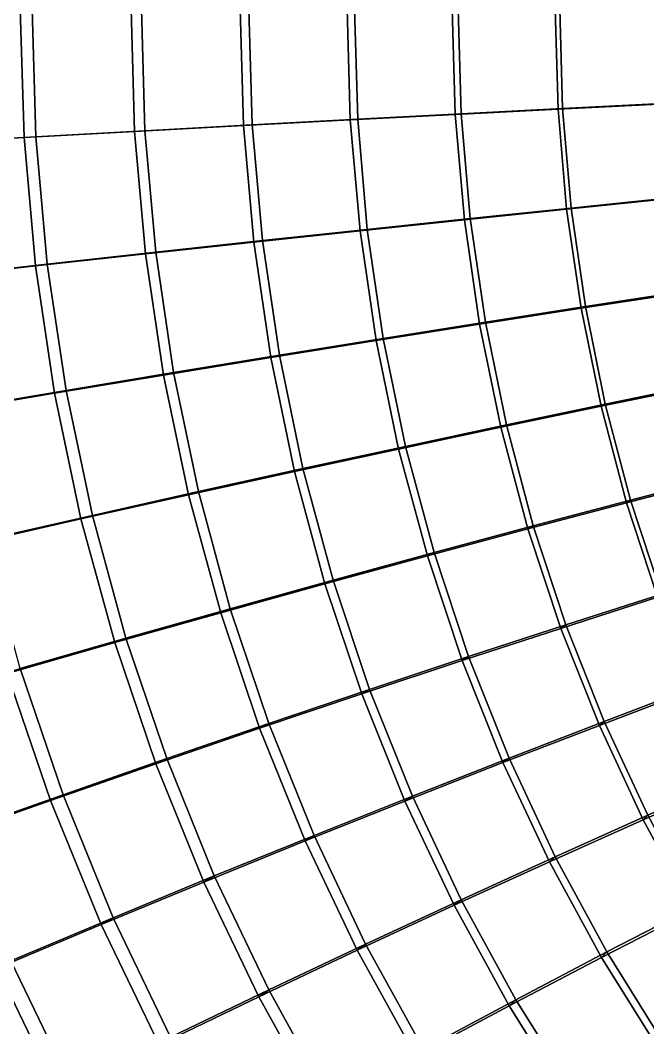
# Model space of a CAD drawing. Header units: metres. Extents: x -2184624 to 1125696, y -1900362 to 1900362.
# Drawn here: x -1432778 to -1068325, y -591542 to -6583 of the extents above; entities that cross this region are included whole.
import ezdxf

# ---------------------------------------------------------------- set-up
doc = ezdxf.new("R2010")
doc.units = ezdxf.units.M

msp = doc.modelspace()

# ---------------------------------------------------------------- linework, layer by layer
at = {"layer": '1'}
for points in [[(-1117816.8, -57928.793, 590450.8), (-1176724.5, -60977.13, 580059.5), (-1178486.9, -0.18, 580333.7), (-1119479.2, 0.01, 590733.8)], [(-1117816.8, -57928.793, 590450.8), (-1120484.2, -58251.598, 607985.8), (-1122160.5, -0.02, 608264.3), (-1119479.2, 0.01, 590733.8)], [(-1119479.2, 0.01, 590733.8), (-1122160.5, -0.02, 608264.3), (-1120484.2, -58251.598, 607985.8), (-1117816.8, -57928.793, 590450.8)], [(-1060105.6, -54985.293, 598048.94), (-1117816.8, -57928.793, 590450.8), (-1119479.2, 0.01, 590733.8), (-1061670.9, -0.049, 598339.5)], [(-1430541.9, -74767.01, 525649.75), (-1495778.5, -78401.23, 499215.25), (-1498115, -0.07, 499419.34), (-1432759.4, -0.129, 525869.7)], [(-1423608.1, -74248.07, 507591), (-1487861.5, -77832.93, 480967.8), (-1490178, -0.059, 481176.4), (-1425807.1, -0.11, 507815.5)], [(-1423608.1, -74248.07, 507591), (-1430541.9, -74767.01, 525649.75), (-1432759.4, -0.129, 525869.7), (-1425807.1, -0.11, 507815.5)], [(-1425807.1, -0.11, 507815.5), (-1432759.4, -0.129, 525869.7), (-1430541.9, -74767.01, 525649.75), (-1423608.1, -74248.07, 507591)], [(-1366303.9, -71242.06, 548555.56), (-1430541.9, -74767.01, 525649.75), (-1432759.4, -0.129, 525869.7), (-1368405.5, -0.13, 548790)], [(-1360298.9, -70768.5, 530653.3), (-1423608.1, -74248.07, 507591), (-1425807.1, -0.11, 507815.5), (-1362383.2, -0.108, 530892.25)], [(-1303130.5, -67828.12, 568088.4), (-1366303.9, -71242.06, 548555.56), (-1368405.5, -0.13, 548790), (-1305120.8, -0.075, 568335.9)], [(-1360298.9, -70768.5, 530653.3), (-1366303.9, -71242.06, 548555.56), (-1368405.5, -0.13, 548790), (-1362383.2, -0.108, 530892.25)], [(-1362383.2, -0.108, 530892.25), (-1368405.5, -0.13, 548790), (-1366303.9, -71242.06, 548555.56), (-1360298.9, -70768.5, 530653.3)], [(-1298008.8, -67396.414, 550313.75), (-1360298.9, -70768.5, 530653.3), (-1362383.2, -0.108, 530892.25), (-1299982.8, -0.069, 550565.75)], [(-1241076.8, -64525.715, 584403.44), (-1303130.5, -67828.12, 568088.4), (-1305120.8, -0.075, 568335.9), (-1242958.8, -0.014, 584662.44)], [(-1298008.8, -67396.414, 550313.75), (-1303130.5, -67828.12, 568088.4), (-1305120.8, -0.075, 568335.9), (-1299982.8, -0.069, 550565.75)], [(-1299982.8, -0.069, 550565.75), (-1305120.8, -0.075, 568335.9), (-1303130.5, -67828.12, 568088.4), (-1298008.8, -67396.414, 550313.75)], [(-1236801, -64132.824, 566730.7), (-1298008.8, -67396.414, 550313.75), (-1299982.8, -0.069, 550565.75), (-1238667.5, -0.028, 566994.2)], [(-1180184.2, -61333.848, 597653.1), (-1241076.8, -64525.715, 584403.44), (-1242958.8, -0.014, 584662.44), (-1181961.4, -0.181, 597922.94)], [(-1236801, -64132.824, 566730.7), (-1241076.8, -64525.715, 584403.44), (-1242958.8, -0.014, 584662.44), (-1238667.5, -0.028, 566994.2)], [(-1238667.5, -0.028, 566994.2), (-1242958.8, -0.014, 584662.44), (-1241076.8, -64525.715, 584403.44), (-1236801, -64132.824, 566730.7)], [(-1176724.5, -60977.13, 580059.5), (-1236801, -64132.824, 566730.7), (-1238667.5, -0.028, 566994.2), (-1178486.9, -0.18, 580333.7)], [(-1120484.2, -58251.598, 607985.8), (-1180184.2, -61333.848, 597653.1), (-1181961.4, -0.181, 597922.94), (-1122160.5, -0.02, 608264.3)], [(-1176724.5, -60977.13, 580059.5), (-1180184.2, -61333.848, 597653.1), (-1181961.4, -0.181, 597922.94), (-1178486.9, -0.18, 580333.7)], [(-1178486.9, -0.18, 580333.7), (-1181961.4, -0.181, 597922.94), (-1180184.2, -61333.848, 597653.1), (-1176724.5, -60977.13, 580059.5)], [(-1061998.4, -55276.207, 615543.2), (-1120484.2, -58251.598, 607985.8), (-1122160.5, -0.02, 608264.3), (-1063576.6, -0.065, 615829.4)], [(-1176724.5, -60977.13, 580059.5), (-1180184.2, -61333.848, 597653.1), (-1120484.2, -58251.598, 607985.8), (-1117816.8, -57928.793, 590450.8)], [(-1117816.8, -57928.793, 590450.8), (-1120484.2, -58251.598, 607985.8), (-1180184.2, -61333.848, 597653.1), (-1176724.5, -60977.13, 580059.5)], [(-1115463.8, -116275.43, 607151.06), (-1174860.9, -122426.91, 596845.3), (-1180184.2, -61333.848, 597653.1), (-1120484.2, -58251.598, 607985.8)], [(-1112837.8, -115631.664, 589602.8), (-1171444.6, -121715.44, 579238.2), (-1176724.5, -60977.13, 580059.5), (-1117816.8, -57928.793, 590450.8)], [(-1117816.8, -57928.793, 590450.8), (-1120484.2, -58251.598, 607985.8), (-1061998.4, -55276.207, 615543.2), (-1060105.6, -54985.293, 598048.94)], [(-1060105.6, -54985.293, 598048.94), (-1061998.4, -55276.207, 615543.2), (-1120484.2, -58251.598, 607985.8), (-1117816.8, -57928.793, 590450.8)], [(-1057270, -110337.484, 614685.56), (-1115463.8, -116275.43, 607151.06), (-1120484.2, -58251.598, 607985.8), (-1061998.4, -55276.207, 615543.2)], [(-1112837.8, -115631.664, 589602.8), (-1115463.8, -116275.43, 607151.06), (-1120484.2, -58251.598, 607985.8), (-1117816.8, -57928.793, 590450.8)], [(-1117816.8, -57928.793, 590450.8), (-1120484.2, -58251.598, 607985.8), (-1115463.8, -116275.43, 607151.06), (-1112837.8, -115631.664, 589602.8)], [(-1055416.8, -109757.45, 597178.2), (-1112837.8, -115631.664, 589602.8), (-1117816.8, -57928.793, 590450.8), (-1060105.6, -54985.293, 598048.94)], [(-1298008.8, -67396.414, 550313.75), (-1303130.5, -67828.12, 568088.4), (-1241076.8, -64525.715, 584403.44), (-1236801, -64132.824, 566730.7)], [(-1236801, -64132.824, 566730.7), (-1241076.8, -64525.715, 584403.44), (-1303130.5, -67828.12, 568088.4), (-1298008.8, -67396.414, 550313.75)], [(-1231210.4, -128012.97, 565940.2), (-1292096.8, -134526.6, 549558.5), (-1298008.8, -67396.414, 550313.75), (-1236801, -64132.824, 566730.7)], [(-1236801, -64132.824, 566730.7), (-1241076.8, -64525.715, 584403.44), (-1180184.2, -61333.848, 597653.1), (-1176724.5, -60977.13, 580059.5)], [(-1176724.5, -60977.13, 580059.5), (-1180184.2, -61333.848, 597653.1), (-1241076.8, -64525.715, 584403.44), (-1236801, -64132.824, 566730.7)], [(-1174860.9, -122426.91, 596845.3), (-1235439.9, -128796.72, 583626.44), (-1241076.8, -64525.715, 584403.44), (-1180184.2, -61333.848, 597653.1)], [(-1231210.4, -128012.97, 565940.2), (-1235439.9, -128796.72, 583626.44), (-1241076.8, -64525.715, 584403.44), (-1236801, -64132.824, 566730.7)], [(-1236801, -64132.824, 566730.7), (-1241076.8, -64525.715, 584403.44), (-1235439.9, -128796.72, 583626.44), (-1231210.4, -128012.97, 565940.2)], [(-1171444.6, -121715.44, 579238.2), (-1231210.4, -128012.97, 565940.2), (-1236801, -64132.824, 566730.7), (-1176724.5, -60977.13, 580059.5)], [(-1171444.6, -121715.44, 579238.2), (-1174860.9, -122426.91, 596845.3), (-1180184.2, -61333.848, 597653.1), (-1176724.5, -60977.13, 580059.5)], [(-1176724.5, -60977.13, 580059.5), (-1180184.2, -61333.848, 597653.1), (-1174860.9, -122426.91, 596845.3), (-1171444.6, -121715.44, 579238.2)], [(-1360298.9, -70768.5, 530653.3), (-1366303.9, -71242.06, 548555.56), (-1303130.5, -67828.12, 568088.4), (-1298008.8, -67396.414, 550313.75)], [(-1298008.8, -67396.414, 550313.75), (-1303130.5, -67828.12, 568088.4), (-1366303.9, -71242.06, 548555.56), (-1360298.9, -70768.5, 530653.3)], [(-1297169.2, -135387.88, 567346.75), (-1360007.5, -142201.27, 547853.1), (-1366303.9, -71242.06, 548555.56), (-1303130.5, -67828.12, 568088.4)], [(-1292096.8, -134526.6, 549558.5), (-1354054.8, -141256.39, 529937.25), (-1360298.9, -70768.5, 530653.3), (-1298008.8, -67396.414, 550313.75)], [(-1235439.9, -128796.72, 583626.44), (-1297169.2, -135387.88, 567346.75), (-1303130.5, -67828.12, 568088.4), (-1241076.8, -64525.715, 584403.44)], [(-1292096.8, -134526.6, 549558.5), (-1297169.2, -135387.88, 567346.75), (-1303130.5, -67828.12, 568088.4), (-1298008.8, -67396.414, 550313.75)], [(-1298008.8, -67396.414, 550313.75), (-1303130.5, -67828.12, 568088.4), (-1297169.2, -135387.88, 567346.75), (-1292096.8, -134526.6, 549558.5)], [(-1487861.5, -77832.93, 480967.8), (-1495778.5, -78401.23, 499215.25), (-1430541.9, -74767.01, 525649.75), (-1423608.1, -74248.07, 507591)], [(-1423608.1, -74248.07, 507591), (-1430541.9, -74767.01, 525649.75), (-1495778.5, -78401.23, 499215.25), (-1487861.5, -77832.93, 480967.8)], [(-1423900, -149236.31, 524990.25), (-1488780.2, -156489.83, 498603.12), (-1495778.5, -78401.23, 499215.25), (-1430541.9, -74767.01, 525649.75)], [(-1417022, -148200.88, 506917.9), (-1480923, -155355.77, 480342.12), (-1487861.5, -77832.93, 480967.8), (-1423608.1, -74248.07, 507591)], [(-1423608.1, -74248.07, 507591), (-1430541.9, -74767.01, 525649.75), (-1366303.9, -71242.06, 548555.56), (-1360298.9, -70768.5, 530653.3)], [(-1360298.9, -70768.5, 530653.3), (-1366303.9, -71242.06, 548555.56), (-1430541.9, -74767.01, 525649.75), (-1423608.1, -74248.07, 507591)], [(-1360007.5, -142201.27, 547853.1), (-1423900, -149236.31, 524990.25), (-1430541.9, -74767.01, 525649.75), (-1366303.9, -71242.06, 548555.56)], [(-1417022, -148200.88, 506917.9), (-1423900, -149236.31, 524990.25), (-1430541.9, -74767.01, 525649.75), (-1423608.1, -74248.07, 507591)], [(-1423608.1, -74248.07, 507591), (-1430541.9, -74767.01, 525649.75), (-1423900, -149236.31, 524990.25), (-1417022, -148200.88, 506917.9)], [(-1354054.8, -141256.39, 529937.25), (-1417022, -148200.88, 506917.9), (-1423608.1, -74248.07, 507591), (-1360298.9, -70768.5, 530653.3)], [(-1354054.8, -141256.39, 529937.25), (-1360007.5, -142201.27, 547853.1), (-1366303.9, -71242.06, 548555.56), (-1360298.9, -70768.5, 530653.3)], [(-1360298.9, -70768.5, 530653.3), (-1366303.9, -71242.06, 548555.56), (-1360007.5, -142201.27, 547853.1), (-1354054.8, -141256.39, 529937.25)], [(-1112837.8, -115631.664, 589602.8), (-1115463.8, -116275.43, 607151.06), (-1057270, -110337.484, 614685.56), (-1055416.8, -109757.45, 597178.2)], [(-1055416.8, -109757.45, 597178.2), (-1057270, -110337.484, 614685.56), (-1115463.8, -116275.43, 607151.06), (-1112837.8, -115631.664, 589602.8)], [(-1049413.6, -164969.95, 613258.5), (-1107121.9, -173845, 605761.94), (-1115463.8, -116275.43, 607151.06), (-1057270, -110337.484, 614685.56)], [(-1047626.2, -164104.3, 595729.25), (-1104564.9, -172883.94, 588191.44), (-1112837.8, -115631.664, 589602.8), (-1055416.8, -109757.45, 597178.2)], [(-1171444.6, -121715.44, 579238.2), (-1174860.9, -122426.91, 596845.3), (-1115463.8, -116275.43, 607151.06), (-1112837.8, -115631.664, 589602.8)], [(-1112837.8, -115631.664, 589602.8), (-1115463.8, -116275.43, 607151.06), (-1174860.9, -122426.91, 596845.3), (-1171444.6, -121715.44, 579238.2)], [(-1107121.9, -173845, 605761.94), (-1166015.9, -183039.67, 595500.94), (-1174860.9, -122426.91, 596845.3), (-1115463.8, -116275.43, 607151.06)], [(-1104564.9, -172883.94, 588191.44), (-1162672.4, -181977.3, 577871.44), (-1171444.6, -121715.44, 579238.2), (-1112837.8, -115631.664, 589602.8)], [(-1104564.9, -172883.94, 588191.44), (-1107121.9, -173845, 605761.94), (-1115463.8, -116275.43, 607151.06), (-1112837.8, -115631.664, 589602.8)], [(-1112837.8, -115631.664, 589602.8), (-1115463.8, -116275.43, 607151.06), (-1107121.9, -173845, 605761.94), (-1104564.9, -172883.94, 588191.44)], [(-1231210.4, -128012.97, 565940.2), (-1235439.9, -128796.72, 583626.44), (-1174860.9, -122426.91, 596845.3), (-1171444.6, -121715.44, 579238.2)], [(-1171444.6, -121715.44, 579238.2), (-1174860.9, -122426.91, 596845.3), (-1235439.9, -128796.72, 583626.44), (-1231210.4, -128012.97, 565940.2)], [(-1166015.9, -183039.67, 595500.94), (-1226074, -192560.66, 582333.7), (-1235439.9, -128796.72, 583626.44), (-1174860.9, -122426.91, 596845.3)], [(-1162672.4, -181977.3, 577871.44), (-1221921.5, -191390.1, 564624.8), (-1231210.4, -128012.97, 565940.2), (-1171444.6, -121715.44, 579238.2)], [(-1162672.4, -181977.3, 577871.44), (-1166015.9, -183039.67, 595500.94), (-1174860.9, -122426.91, 596845.3), (-1171444.6, -121715.44, 579238.2)], [(-1171444.6, -121715.44, 579238.2), (-1174860.9, -122426.91, 596845.3), (-1166015.9, -183039.67, 595500.94), (-1162672.4, -181977.3, 577871.44)], [(-1292096.8, -134526.6, 549558.5), (-1297169.2, -135387.88, 567346.75), (-1235439.9, -128796.72, 583626.44), (-1231210.4, -128012.97, 565940.2)], [(-1231210.4, -128012.97, 565940.2), (-1235439.9, -128796.72, 583626.44), (-1297169.2, -135387.88, 567346.75), (-1292096.8, -134526.6, 549558.5)], [(-1221921.5, -191390.1, 564624.8), (-1282273.8, -201125.81, 548301.3), (-1292096.8, -134526.6, 549558.5), (-1231210.4, -128012.97, 565940.2)], [(-1221921.5, -191390.1, 564624.8), (-1226074, -192560.66, 582333.7), (-1235439.9, -128796.72, 583626.44), (-1231210.4, -128012.97, 565940.2)], [(-1231210.4, -128012.97, 565940.2), (-1235439.9, -128796.72, 583626.44), (-1226074, -192560.66, 582333.7), (-1221921.5, -191390.1, 564624.8)], [(-1354054.8, -141256.39, 529937.25), (-1360007.5, -142201.27, 547853.1), (-1297169.2, -135387.88, 567346.75), (-1292096.8, -134526.6, 549558.5)], [(-1292096.8, -134526.6, 549558.5), (-1297169.2, -135387.88, 567346.75), (-1360007.5, -142201.27, 547853.1), (-1354054.8, -141256.39, 529937.25)], [(-1282273.8, -201125.81, 548301.3), (-1343679.9, -211185, 528745.56), (-1354054.8, -141256.39, 529937.25), (-1292096.8, -134526.6, 549558.5)], [(-1226074, -192560.66, 582333.7), (-1287264.8, -202412.4, 566112.3), (-1297169.2, -135387.88, 567346.75), (-1235439.9, -128796.72, 583626.44)], [(-1282273.8, -201125.81, 548301.3), (-1287264.8, -202412.4, 566112.3), (-1297169.2, -135387.88, 567346.75), (-1292096.8, -134526.6, 549558.5)], [(-1292096.8, -134526.6, 549558.5), (-1297169.2, -135387.88, 567346.75), (-1287264.8, -202412.4, 566112.3), (-1282273.8, -201125.81, 548301.3)], [(-1287264.8, -202412.4, 566112.3), (-1349545.9, -212596.66, 546684.2), (-1360007.5, -142201.27, 547853.1), (-1297169.2, -135387.88, 567346.75)], [(-1417022, -148200.88, 506917.9), (-1423900, -149236.31, 524990.25), (-1360007.5, -142201.27, 547853.1), (-1354054.8, -141256.39, 529937.25)], [(-1354054.8, -141256.39, 529937.25), (-1360007.5, -142201.27, 547853.1), (-1423900, -149236.31, 524990.25), (-1417022, -148200.88, 506917.9)], [(-1349545.9, -212596.66, 546684.2), (-1412863.5, -223112.33, 523893.6), (-1423900, -149236.31, 524990.25), (-1360007.5, -142201.27, 547853.1)], [(-1343679.9, -211185, 528745.56), (-1406078.2, -221565.2, 505798.53), (-1417022, -148200.88, 506917.9), (-1354054.8, -141256.39, 529937.25)], [(-1343679.9, -211185, 528745.56), (-1349545.9, -212596.66, 546684.2), (-1360007.5, -142201.27, 547853.1), (-1354054.8, -141256.39, 529937.25)], [(-1354054.8, -141256.39, 529937.25), (-1360007.5, -142201.27, 547853.1), (-1349545.9, -212596.66, 546684.2), (-1343679.9, -211185, 528745.56)], [(-1480923, -155355.77, 480342.12), (-1488780.2, -156489.83, 498603.12), (-1423900, -149236.31, 524990.25), (-1417022, -148200.88, 506917.9)], [(-1417022, -148200.88, 506917.9), (-1423900, -149236.31, 524990.25), (-1488780.2, -156489.83, 498603.12), (-1480923, -155355.77, 480342.12)], [(-1412863.5, -223112.33, 523893.6), (-1477151.8, -233954.98, 497584.53), (-1488780.2, -156489.83, 498603.12), (-1423900, -149236.31, 524990.25)], [(-1406078.2, -221565.2, 505798.53), (-1469393.8, -232260.36, 479300.9), (-1480923, -155355.77, 480342.12), (-1417022, -148200.88, 506917.9)], [(-1406078.2, -221565.2, 505798.53), (-1412863.5, -223112.33, 523893.6), (-1423900, -149236.31, 524990.25), (-1417022, -148200.88, 506917.9)], [(-1417022, -148200.88, 506917.9), (-1423900, -149236.31, 524990.25), (-1412863.5, -223112.33, 523893.6), (-1406078.2, -221565.2, 505798.53)], [(-1104564.9, -172883.94, 588191.44), (-1107121.9, -173845, 605761.94), (-1049413.6, -164969.95, 613258.5), (-1047626.2, -164104.3, 595729.25)], [(-1047626.2, -164104.3, 595729.25), (-1049413.6, -164969.95, 613258.5), (-1107121.9, -173845, 605761.94), (-1104564.9, -172883.94, 588191.44)], [(-1038466.94, -218962.34, 611264.8), (-1095498.1, -230736.45, 603821.56), (-1107121.9, -173845, 605761.94), (-1049413.6, -164969.95, 613258.5)], [(-1036771.3, -217816.44, 593704.94), (-1093037.6, -229463.67, 586220.06), (-1104564.9, -172883.94, 588191.44), (-1047626.2, -164104.3, 595729.25)], [(-1162672.4, -181977.3, 577871.44), (-1166015.9, -183039.67, 595500.94), (-1107121.9, -173845, 605761.94), (-1104564.9, -172883.94, 588191.44)], [(-1104564.9, -172883.94, 588191.44), (-1107121.9, -173845, 605761.94), (-1166015.9, -183039.67, 595500.94), (-1162672.4, -181977.3, 577871.44)], [(-1095498.1, -230736.45, 603821.56), (-1153690.8, -242934.69, 593623.1), (-1166015.9, -183039.67, 595500.94), (-1107121.9, -173845, 605761.94)], [(-1093037.6, -229463.67, 586220.06), (-1150449, -241527.19, 575962.25), (-1162672.4, -181977.3, 577871.44), (-1104564.9, -172883.94, 588191.44)], [(-1093037.6, -229463.67, 586220.06), (-1095498.1, -230736.45, 603821.56), (-1107121.9, -173845, 605761.94), (-1104564.9, -172883.94, 588191.44)], [(-1104564.9, -172883.94, 588191.44), (-1107121.9, -173845, 605761.94), (-1095498.1, -230736.45, 603821.56), (-1093037.6, -229463.67, 586220.06)], [(-1221921.5, -191390.1, 564624.8), (-1226074, -192560.66, 582333.7), (-1166015.9, -183039.67, 595500.94), (-1162672.4, -181977.3, 577871.44)], [(-1162672.4, -181977.3, 577871.44), (-1166015.9, -183039.67, 595500.94), (-1226074, -192560.66, 582333.7), (-1221921.5, -191390.1, 564624.8)], [(-1153690.8, -242934.69, 593623.1), (-1213022.8, -255566.28, 580528.3), (-1226074, -192560.66, 582333.7), (-1166015.9, -183039.67, 595500.94)], [(-1150449, -241527.19, 575962.25), (-1208977.5, -254015.03, 562787.8), (-1221921.5, -191390.1, 564624.8), (-1162672.4, -181977.3, 577871.44)], [(-1150449, -241527.19, 575962.25), (-1153690.8, -242934.69, 593623.1), (-1166015.9, -183039.67, 595500.94), (-1162672.4, -181977.3, 577871.44)], [(-1162672.4, -181977.3, 577871.44), (-1166015.9, -183039.67, 595500.94), (-1153690.8, -242934.69, 593623.1), (-1150449, -241527.19, 575962.25)], [(-1282273.8, -201125.81, 548301.3), (-1287264.8, -202412.4, 566112.3), (-1226074, -192560.66, 582333.7), (-1221921.5, -191390.1, 564624.8)], [(-1221921.5, -191390.1, 564624.8), (-1226074, -192560.66, 582333.7), (-1287264.8, -202412.4, 566112.3), (-1282273.8, -201125.81, 548301.3)], [(-1213022.8, -255566.28, 580528.3), (-1273462.2, -268637.12, 564388.56), (-1287264.8, -202412.4, 566112.3), (-1226074, -192560.66, 582333.7)], [(-1208977.5, -254015.03, 562787.8), (-1268585.2, -266931.7, 546545.8), (-1282273.8, -201125.81, 548301.3), (-1221921.5, -191390.1, 564624.8)], [(-1208977.5, -254015.03, 562787.8), (-1213022.8, -255566.28, 580528.3), (-1226074, -192560.66, 582333.7), (-1221921.5, -191390.1, 564624.8)], [(-1221921.5, -191390.1, 564624.8), (-1226074, -192560.66, 582333.7), (-1213022.8, -255566.28, 580528.3), (-1208977.5, -254015.03, 562787.8)], [(-1343679.9, -211185, 528745.56), (-1349545.9, -212596.66, 546684.2), (-1287264.8, -202412.4, 566112.3), (-1282273.8, -201125.81, 548301.3)], [(-1282273.8, -201125.81, 548301.3), (-1287264.8, -202412.4, 566112.3), (-1349545.9, -212596.66, 546684.2), (-1343679.9, -211185, 528745.56)], [(-1273462.2, -268637.12, 564388.56), (-1334967.4, -282149.66, 545051.7), (-1349545.9, -212596.66, 546684.2), (-1287264.8, -202412.4, 566112.3)], [(-1268585.2, -266931.7, 546545.8), (-1329222.6, -280278.03, 527081.2), (-1343679.9, -211185, 528745.56), (-1282273.8, -201125.81, 548301.3)], [(-1268585.2, -266931.7, 546545.8), (-1273462.2, -268637.12, 564388.56), (-1287264.8, -202412.4, 566112.3), (-1282273.8, -201125.81, 548301.3)], [(-1282273.8, -201125.81, 548301.3), (-1287264.8, -202412.4, 566112.3), (-1273462.2, -268637.12, 564388.56), (-1268585.2, -266931.7, 546545.8)], [(-1406078.2, -221565.2, 505798.53), (-1412863.5, -223112.33, 523893.6), (-1349545.9, -212596.66, 546684.2), (-1343679.9, -211185, 528745.56)], [(-1343679.9, -211185, 528745.56), (-1349545.9, -212596.66, 546684.2), (-1412863.5, -223112.33, 523893.6), (-1406078.2, -221565.2, 505798.53)], [(-1334967.4, -282149.66, 545051.7), (-1397483.6, -296101.88, 522361.56), (-1412863.5, -223112.33, 523893.6), (-1349545.9, -212596.66, 546684.2)], [(-1329222.6, -280278.03, 527081.2), (-1390827.9, -294050.25, 504234.7), (-1406078.2, -221565.2, 505798.53), (-1343679.9, -211185, 528745.56)], [(-1329222.6, -280278.03, 527081.2), (-1334967.4, -282149.66, 545051.7), (-1349545.9, -212596.66, 546684.2), (-1343679.9, -211185, 528745.56)], [(-1343679.9, -211185, 528745.56), (-1349545.9, -212596.66, 546684.2), (-1334967.4, -282149.66, 545051.7), (-1329222.6, -280278.03, 527081.2)], [(-1469393.8, -232260.36, 479300.9), (-1477151.8, -233954.98, 497584.53), (-1412863.5, -223112.33, 523893.6), (-1406078.2, -221565.2, 505798.53)], [(-1406078.2, -221565.2, 505798.53), (-1412863.5, -223112.33, 523893.6), (-1477151.8, -233954.98, 497584.53), (-1469393.8, -232260.36, 479300.9)], [(-1390827.9, -294050.25, 504234.7), (-1453327.2, -308241.2, 477846.62), (-1469393.8, -232260.36, 479300.9), (-1406078.2, -221565.2, 505798.53)], [(-1390827.9, -294050.25, 504234.7), (-1397483.6, -296101.88, 522361.56), (-1412863.5, -223112.33, 523893.6), (-1406078.2, -221565.2, 505798.53)], [(-1406078.2, -221565.2, 505798.53), (-1412863.5, -223112.33, 523893.6), (-1397483.6, -296101.88, 522361.56), (-1390827.9, -294050.25, 504234.7)], [(-1093037.6, -229463.67, 586220.06), (-1095498.1, -230736.45, 603821.56), (-1038466.94, -218962.34, 611264.8), (-1036771.3, -217816.44, 593704.94)], [(-1036771.3, -217816.44, 593704.94), (-1038466.94, -218962.34, 611264.8), (-1095498.1, -230736.45, 603821.56), (-1093037.6, -229463.67, 586220.06)], [(-1024479.25, -272105.75, 608709.56), (-1080646.1, -286728.53, 601334.44), (-1095498.1, -230736.45, 603821.56), (-1038466.94, -218962.34, 611264.8)], [(-1022901.4, -270686.7, 591110.3), (-1078309.1, -285151.4, 583693.06), (-1093037.6, -229463.67, 586220.06), (-1036771.3, -217816.44, 593704.94)], [(-1397483.6, -296101.88, 522361.56), (-1460946.5, -310488.62, 496161.94), (-1477151.8, -233954.98, 497584.53), (-1412863.5, -223112.33, 523893.6)], [(-1150449, -241527.19, 575962.25), (-1153690.8, -242934.69, 593623.1), (-1095498.1, -230736.45, 603821.56), (-1093037.6, -229463.67, 586220.06)], [(-1093037.6, -229463.67, 586220.06), (-1095498.1, -230736.45, 603821.56), (-1153690.8, -242934.69, 593623.1), (-1150449, -241527.19, 575962.25)], [(-1080646.1, -286728.53, 601334.44), (-1137942.5, -301878.44, 591216.3), (-1153690.8, -242934.69, 593623.1), (-1095498.1, -230736.45, 603821.56)], [(-1078309.1, -285151.4, 583693.06), (-1134831, -300133.56, 573515.06), (-1150449, -241527.19, 575962.25), (-1093037.6, -229463.67, 586220.06)], [(-1078309.1, -285151.4, 583693.06), (-1080646.1, -286728.53, 601334.44), (-1095498.1, -230736.45, 603821.56), (-1093037.6, -229463.67, 586220.06)], [(-1093037.6, -229463.67, 586220.06), (-1095498.1, -230736.45, 603821.56), (-1080646.1, -286728.53, 601334.44), (-1078309.1, -285151.4, 583693.06)], [(-1208977.5, -254015.03, 562787.8), (-1213022.8, -255566.28, 580528.3), (-1153690.8, -242934.69, 593623.1), (-1150449, -241527.19, 575962.25)], [(-1150449, -241527.19, 575962.25), (-1153690.8, -242934.69, 593623.1), (-1213022.8, -255566.28, 580528.3), (-1208977.5, -254015.03, 562787.8)], [(-1137942.5, -301878.44, 591216.3), (-1196346.5, -317567.03, 578214), (-1213022.8, -255566.28, 580528.3), (-1153690.8, -242934.69, 593623.1)], [(-1134831, -300133.56, 573515.06), (-1192439, -315643.16, 560432.9), (-1208977.5, -254015.03, 562787.8), (-1150449, -241527.19, 575962.25)], [(-1134831, -300133.56, 573515.06), (-1137942.5, -301878.44, 591216.3), (-1153690.8, -242934.69, 593623.1), (-1150449, -241527.19, 575962.25)], [(-1150449, -241527.19, 575962.25), (-1153690.8, -242934.69, 593623.1), (-1137942.5, -301878.44, 591216.3), (-1134831, -300133.56, 573515.06)], [(-1268585.2, -266931.7, 546545.8), (-1273462.2, -268637.12, 564388.56), (-1213022.8, -255566.28, 580528.3), (-1208977.5, -254015.03, 562787.8)], [(-1208977.5, -254015.03, 562787.8), (-1213022.8, -255566.28, 580528.3), (-1273462.2, -268637.12, 564388.56), (-1268585.2, -266931.7, 546545.8)], [(-1196346.5, -317567.03, 578214), (-1255825.8, -333801.8, 562179.4), (-1273462.2, -268637.12, 564388.56), (-1213022.8, -255566.28, 580528.3)], [(-1192439, -315643.16, 560432.9), (-1251094.8, -331686.06, 544295.9), (-1268585.2, -266931.7, 546545.8), (-1208977.5, -254015.03, 562787.8)], [(-1192439, -315643.16, 560432.9), (-1196346.5, -317567.03, 578214), (-1213022.8, -255566.28, 580528.3), (-1208977.5, -254015.03, 562787.8)], [(-1208977.5, -254015.03, 562787.8), (-1213022.8, -255566.28, 580528.3), (-1196346.5, -317567.03, 578214), (-1192439, -315643.16, 560432.9)], [(-1329222.6, -280278.03, 527081.2), (-1334967.4, -282149.66, 545051.7), (-1273462.2, -268637.12, 564388.56), (-1268585.2, -266931.7, 546545.8)], [(-1268585.2, -266931.7, 546545.8), (-1273462.2, -268637.12, 564388.56), (-1334967.4, -282149.66, 545051.7), (-1329222.6, -280278.03, 527081.2)], [(-1255825.8, -333801.8, 562179.4), (-1316338.2, -350585.34, 542959.4), (-1334967.4, -282149.66, 545051.7), (-1273462.2, -268637.12, 564388.56)], [(-1251094.8, -331686.06, 544295.9), (-1310749, -348262.78, 524948), (-1329222.6, -280278.03, 527081.2), (-1268585.2, -266931.7, 546545.8)], [(-1251094.8, -331686.06, 544295.9), (-1255825.8, -333801.8, 562179.4), (-1273462.2, -268637.12, 564388.56), (-1268585.2, -266931.7, 546545.8)], [(-1268585.2, -266931.7, 546545.8), (-1273462.2, -268637.12, 564388.56), (-1255825.8, -333801.8, 562179.4), (-1251094.8, -331686.06, 544295.9)], [(-1078309.1, -285151.4, 583693.06), (-1080646.1, -286728.53, 601334.44), (-1024479.25, -272105.75, 608709.56), (-1022901.4, -270686.7, 591110.3)], [(-1022901.4, -270686.7, 591110.3), (-1024479.25, -272105.75, 608709.56), (-1080646.1, -286728.53, 601334.44), (-1078309.1, -285151.4, 583693.06)], [(-1007517, -324195.9, 605597.6), (-1062634.8, -341604.88, 598305.9), (-1080646.1, -286728.53, 601334.44), (-1024479.25, -272105.75, 608709.56)], [(-1006082.6, -322512.53, 587950.4), (-1060448.5, -339732.75, 580615.75), (-1078309.1, -285151.4, 583693.06), (-1022901.4, -270686.7, 591110.3)], [(-1390827.9, -294050.25, 504234.7), (-1397483.6, -296101.88, 522361.56), (-1334967.4, -282149.66, 545051.7), (-1329222.6, -280278.03, 527081.2)], [(-1329222.6, -280278.03, 527081.2), (-1334967.4, -282149.66, 545051.7), (-1397483.6, -296101.88, 522361.56), (-1390827.9, -294050.25, 504234.7)], [(-1310749, -348262.78, 524948), (-1371340.8, -365369.3, 502230.25), (-1390827.9, -294050.25, 504234.7), (-1329222.6, -280278.03, 527081.2)], [(-1310749, -348262.78, 524948), (-1316338.2, -350585.34, 542959.4), (-1334967.4, -282149.66, 545051.7), (-1329222.6, -280278.03, 527081.2)], [(-1329222.6, -280278.03, 527081.2), (-1334967.4, -282149.66, 545051.7), (-1316338.2, -350585.34, 542959.4), (-1310749, -348262.78, 524948)], [(-1316338.2, -350585.34, 542959.4), (-1377830.5, -367915.75, 520398), (-1397483.6, -296101.88, 522361.56), (-1334967.4, -282149.66, 545051.7)], [(-1134831, -300133.56, 573515.06), (-1137942.5, -301878.44, 591216.3), (-1080646.1, -286728.53, 601334.44), (-1078309.1, -285151.4, 583693.06)], [(-1078309.1, -285151.4, 583693.06), (-1080646.1, -286728.53, 601334.44), (-1137942.5, -301878.44, 591216.3), (-1134831, -300133.56, 573515.06)], [(-1060448.5, -339732.75, 580615.75), (-1115891.5, -357569.47, 570535.25), (-1134831, -300133.56, 573515.06), (-1078309.1, -285151.4, 583693.06)], [(-1060448.5, -339732.75, 580615.75), (-1062634.8, -341604.88, 598305.9), (-1080646.1, -286728.53, 601334.44), (-1078309.1, -285151.4, 583693.06)], [(-1078309.1, -285151.4, 583693.06), (-1080646.1, -286728.53, 601334.44), (-1062634.8, -341604.88, 598305.9), (-1060448.5, -339732.75, 580615.75)], [(-1062634.8, -341604.88, 598305.9), (-1118844.2, -359641.97, 588285.75), (-1137942.5, -301878.44, 591216.3), (-1080646.1, -286728.53, 601334.44)], [(-1453327.2, -308241.2, 477846.62), (-1460946.5, -310488.62, 496161.94), (-1397483.6, -296101.88, 522361.56), (-1390827.9, -294050.25, 504234.7)], [(-1390827.9, -294050.25, 504234.7), (-1397483.6, -296101.88, 522361.56), (-1460946.5, -310488.62, 496161.94), (-1453327.2, -308241.2, 477846.62)], [(-1377830.5, -367915.75, 520398), (-1440237.6, -385787.16, 494338.97), (-1460946.5, -310488.62, 496161.94), (-1397483.6, -296101.88, 522361.56)], [(-1371340.8, -365369.3, 502230.25), (-1432796.1, -382997.16, 475982.9), (-1453327.2, -308241.2, 477846.62), (-1390827.9, -294050.25, 504234.7)], [(-1371340.8, -365369.3, 502230.25), (-1377830.5, -367915.75, 520398), (-1397483.6, -296101.88, 522361.56), (-1390827.9, -294050.25, 504234.7)], [(-1390827.9, -294050.25, 504234.7), (-1397483.6, -296101.88, 522361.56), (-1377830.5, -367915.75, 520398), (-1371340.8, -365369.3, 502230.25)], [(-1192439, -315643.16, 560432.9), (-1196346.5, -317567.03, 578214), (-1137942.5, -301878.44, 591216.3), (-1134831, -300133.56, 573515.06)], [(-1134831, -300133.56, 573515.06), (-1137942.5, -301878.44, 591216.3), (-1196346.5, -317567.03, 578214), (-1192439, -315643.16, 560432.9)], [(-1118844.2, -359641.97, 588285.75), (-1176122.5, -378321.03, 575396.3), (-1196346.5, -317567.03, 578214), (-1137942.5, -301878.44, 591216.3)], [(-1115891.5, -357569.47, 570535.25), (-1172382.8, -376034.84, 557565.56), (-1192439, -315643.16, 560432.9), (-1134831, -300133.56, 573515.06)], [(-1115891.5, -357569.47, 570535.25), (-1118844.2, -359641.97, 588285.75), (-1137942.5, -301878.44, 591216.3), (-1134831, -300133.56, 573515.06)], [(-1134831, -300133.56, 573515.06), (-1137942.5, -301878.44, 591216.3), (-1118844.2, -359641.97, 588285.75), (-1115891.5, -357569.47, 570535.25)], [(-1251094.8, -331686.06, 544295.9), (-1255825.8, -333801.8, 562179.4), (-1196346.5, -317567.03, 578214), (-1192439, -315643.16, 560432.9)], [(-1192439, -315643.16, 560432.9), (-1196346.5, -317567.03, 578214), (-1255825.8, -333801.8, 562179.4), (-1251094.8, -331686.06, 544295.9)], [(-1172382.8, -376034.84, 557565.56), (-1229883.5, -395135.38, 541555.9), (-1251094.8, -331686.06, 544295.9), (-1192439, -315643.16, 560432.9)], [(-1172382.8, -376034.84, 557565.56), (-1176122.5, -378321.03, 575396.3), (-1196346.5, -317567.03, 578214), (-1192439, -315643.16, 560432.9)], [(-1192439, -315643.16, 560432.9), (-1196346.5, -317567.03, 578214), (-1176122.5, -378321.03, 575396.3), (-1172382.8, -376034.84, 557565.56)], [(-1176122.5, -378321.03, 575396.3), (-1234436.8, -397650.7, 559489.4), (-1255825.8, -333801.8, 562179.4), (-1196346.5, -317567.03, 578214)], [(-1310749, -348262.78, 524948), (-1316338.2, -350585.34, 542959.4), (-1255825.8, -333801.8, 562179.4), (-1251094.8, -331686.06, 544295.9)], [(-1251094.8, -331686.06, 544295.9), (-1255825.8, -333801.8, 562179.4), (-1316338.2, -350585.34, 542959.4), (-1310749, -348262.78, 524948)], [(-1229883.5, -395135.38, 541555.9), (-1288344.8, -414873.1, 522350.53), (-1310749, -348262.78, 524948), (-1251094.8, -331686.06, 544295.9)], [(-1229883.5, -395135.38, 541555.9), (-1234436.8, -397650.7, 559489.4), (-1255825.8, -333801.8, 562179.4), (-1251094.8, -331686.06, 544295.9)], [(-1251094.8, -331686.06, 544295.9), (-1255825.8, -333801.8, 562179.4), (-1234436.8, -397650.7, 559489.4), (-1229883.5, -395135.38, 541555.9)], [(-1234436.8, -397650.7, 559489.4), (-1293744.8, -417635.22, 540411.94), (-1316338.2, -350585.34, 542959.4), (-1255825.8, -333801.8, 562179.4)], [(-1115891.5, -357569.47, 570535.25), (-1118844.2, -359641.97, 588285.75), (-1062634.8, -341604.88, 598305.9), (-1060448.5, -339732.75, 580615.75)], [(-1060448.5, -339732.75, 580615.75), (-1062634.8, -341604.88, 598305.9), (-1118844.2, -359641.97, 588285.75), (-1115891.5, -357569.47, 570535.25)], [(-1041547.9, -395154.56, 594742.6), (-1096484.2, -416001.8, 584837.94), (-1118844.2, -359641.97, 588285.75), (-1062634.8, -341604.88, 598305.9)], [(-1039539, -392998.62, 576994.9), (-1093718.2, -413613.38, 567029.2), (-1115891.5, -357569.47, 570535.25), (-1060448.5, -339732.75, 580615.75)], [(-1371340.8, -365369.3, 502230.25), (-1377830.5, -367915.75, 520398), (-1316338.2, -350585.34, 542959.4), (-1310749, -348262.78, 524948)], [(-1310749, -348262.78, 524948), (-1316338.2, -350585.34, 542959.4), (-1377830.5, -367915.75, 520398), (-1371340.8, -365369.3, 502230.25)], [(-1293744.8, -417635.22, 540411.94), (-1353994, -438271.47, 518007.5), (-1377830.5, -367915.75, 520398), (-1316338.2, -350585.34, 542959.4)], [(-1288344.8, -414873.1, 522350.53), (-1347706, -435242.28, 499789.75), (-1371340.8, -365369.3, 502230.25), (-1310749, -348262.78, 524948)], [(-1288344.8, -414873.1, 522350.53), (-1293744.8, -417635.22, 540411.94), (-1316338.2, -350585.34, 542959.4), (-1310749, -348262.78, 524948)], [(-1310749, -348262.78, 524948), (-1316338.2, -350585.34, 542959.4), (-1293744.8, -417635.22, 540411.94), (-1288344.8, -414873.1, 522350.53)], [(-1172382.8, -376034.84, 557565.56), (-1176122.5, -378321.03, 575396.3), (-1118844.2, -359641.97, 588285.75), (-1115891.5, -357569.47, 570535.25)], [(-1115891.5, -357569.47, 570535.25), (-1118844.2, -359641.97, 588285.75), (-1176122.5, -378321.03, 575396.3), (-1172382.8, -376034.84, 557565.56)], [(-1096484.2, -416001.8, 584837.94), (-1152444.1, -437592, 572081.5), (-1176122.5, -378321.03, 575396.3), (-1118844.2, -359641.97, 588285.75)], [(-1093718.2, -413613.38, 567029.2), (-1148901.6, -434955.7, 554192), (-1172382.8, -376034.84, 557565.56), (-1115891.5, -357569.47, 570535.25)], [(-1093718.2, -413613.38, 567029.2), (-1096484.2, -416001.8, 584837.94), (-1118844.2, -359641.97, 588285.75), (-1115891.5, -357569.47, 570535.25)], [(-1115891.5, -357569.47, 570535.25), (-1118844.2, -359641.97, 588285.75), (-1096484.2, -416001.8, 584837.94), (-1093718.2, -413613.38, 567029.2)], [(-1432796.1, -382997.16, 475982.9), (-1440237.6, -385787.16, 494338.97), (-1377830.5, -367915.75, 520398), (-1371340.8, -365369.3, 502230.25)], [(-1371340.8, -365369.3, 502230.25), (-1377830.5, -367915.75, 520398), (-1440237.6, -385787.16, 494338.97), (-1432796.1, -382997.16, 475982.9)], [(-1353994, -438271.47, 518007.5), (-1415119.4, -459552.53, 492119.5), (-1440237.6, -385787.16, 494338.97), (-1377830.5, -367915.75, 520398)], [(-1347706, -435242.28, 499789.75), (-1407894.4, -456232.84, 473713.62), (-1432796.1, -382997.16, 475982.9), (-1371340.8, -365369.3, 502230.25)], [(-1347706, -435242.28, 499789.75), (-1353994, -438271.47, 518007.5), (-1377830.5, -367915.75, 520398), (-1371340.8, -365369.3, 502230.25)], [(-1371340.8, -365369.3, 502230.25), (-1377830.5, -367915.75, 520398), (-1353994, -438271.47, 518007.5), (-1347706, -435242.28, 499789.75)], [(-1229883.5, -395135.38, 541555.9), (-1234436.8, -397650.7, 559489.4), (-1176122.5, -378321.03, 575396.3), (-1172382.8, -376034.84, 557565.56)], [(-1172382.8, -376034.84, 557565.56), (-1176122.5, -378321.03, 575396.3), (-1234436.8, -397650.7, 559489.4), (-1229883.5, -395135.38, 541555.9)], [(-1152444.1, -437592, 572081.5), (-1209393.4, -459935.16, 556324.94), (-1234436.8, -397650.7, 559489.4), (-1176122.5, -378321.03, 575396.3)], [(-1148901.6, -434955.7, 554192), (-1205049.4, -457033.22, 538332.44), (-1229883.5, -395135.38, 541555.9), (-1172382.8, -376034.84, 557565.56)], [(-1148901.6, -434955.7, 554192), (-1152444.1, -437592, 572081.5), (-1176122.5, -378321.03, 575396.3), (-1172382.8, -376034.84, 557565.56)], [(-1172382.8, -376034.84, 557565.56), (-1176122.5, -378321.03, 575396.3), (-1152444.1, -437592, 572081.5), (-1148901.6, -434955.7, 554192)], [(-1415119.4, -459552.53, 492119.5), (-1477046.8, -481463.9, 462591.97), (-1503483, -404186.66, 464627.34), (-1440237.6, -385787.16, 494338.97)], [(-1407894.4, -456232.84, 473713.62), (-1468825.2, -477826.84, 443962.34), (-1495029, -401130.4, 446047.28), (-1432796.1, -382997.16, 475982.9)], [(-1407894.4, -456232.84, 473713.62), (-1415119.4, -459552.53, 492119.5), (-1440237.6, -385787.16, 494338.97), (-1432796.1, -382997.16, 475982.9)], [(-1432796.1, -382997.16, 475982.9), (-1440237.6, -385787.16, 494338.97), (-1415119.4, -459552.53, 492119.5), (-1407894.4, -456232.84, 473713.62)], [(-1288344.8, -414873.1, 522350.53), (-1293744.8, -417635.22, 540411.94), (-1234436.8, -397650.7, 559489.4), (-1229883.5, -395135.38, 541555.9)], [(-1229883.5, -395135.38, 541555.9), (-1234436.8, -397650.7, 559489.4), (-1293744.8, -417635.22, 540411.94), (-1288344.8, -414873.1, 522350.53)], [(-1209393.4, -459935.16, 556324.94), (-1267290.9, -483036.03, 537415), (-1293744.8, -417635.22, 540411.94), (-1234436.8, -397650.7, 559489.4)], [(-1205049.4, -457033.22, 538332.44), (-1262113.1, -479848.1, 519294.4), (-1288344.8, -414873.1, 522350.53), (-1229883.5, -395135.38, 541555.9)], [(-1205049.4, -457033.22, 538332.44), (-1209393.4, -459935.16, 556324.94), (-1234436.8, -397650.7, 559489.4), (-1229883.5, -395135.38, 541555.9)], [(-1229883.5, -395135.38, 541555.9), (-1234436.8, -397650.7, 559489.4), (-1209393.4, -459935.16, 556324.94), (-1205049.4, -457033.22, 538332.44)], [(-1093718.2, -413613.38, 567029.2), (-1096484.2, -416001.8, 584837.94), (-1041547.9, -395154.56, 594742.6), (-1039539, -392998.62, 576994.9)], [(-1039539, -392998.62, 576994.9), (-1041547.9, -395154.56, 594742.6), (-1096484.2, -416001.8, 584837.94), (-1093718.2, -413613.38, 567029.2)], [(-1017482.75, -447172.56, 590651.9), (-1070965.9, -470741.6, 580880.06), (-1096484.2, -416001.8, 584837.94), (-1041547.9, -395154.56, 594742.6)], [(-1015677.6, -444745.94, 572837.9), (-1068414.4, -468050.97, 563004.3), (-1093718.2, -413613.38, 567029.2), (-1039539, -392998.62, 576994.9)], [(-1347706, -435242.28, 499789.75), (-1353994, -438271.47, 518007.5), (-1293744.8, -417635.22, 540411.94), (-1288344.8, -414873.1, 522350.53)], [(-1288344.8, -414873.1, 522350.53), (-1293744.8, -417635.22, 540411.94), (-1353994, -438271.47, 518007.5), (-1347706, -435242.28, 499789.75)], [(-1262113.1, -479848.1, 519294.4), (-1320032.4, -503394.78, 496918.6), (-1347706, -435242.28, 499789.75), (-1288344.8, -414873.1, 522350.53)], [(-1262113.1, -479848.1, 519294.4), (-1267290.9, -483036.03, 537415), (-1293744.8, -417635.22, 540411.94), (-1288344.8, -414873.1, 522350.53)], [(-1288344.8, -414873.1, 522350.53), (-1293744.8, -417635.22, 540411.94), (-1267290.9, -483036.03, 537415), (-1262113.1, -479848.1, 519294.4)], [(-1148901.6, -434955.7, 554192), (-1152444.1, -437592, 572081.5), (-1096484.2, -416001.8, 584837.94), (-1093718.2, -413613.38, 567029.2)], [(-1093718.2, -413613.38, 567029.2), (-1096484.2, -416001.8, 584837.94), (-1152444.1, -437592, 572081.5), (-1148901.6, -434955.7, 554192)], [(-1068414.4, -468050.97, 563004.3), (-1122104, -492179.16, 550319.1), (-1148901.6, -434955.7, 554192), (-1093718.2, -413613.38, 567029.2)], [(-1068414.4, -468050.97, 563004.3), (-1070965.9, -470741.6, 580880.06), (-1096484.2, -416001.8, 584837.94), (-1093718.2, -413613.38, 567029.2)], [(-1093718.2, -413613.38, 567029.2), (-1096484.2, -416001.8, 584837.94), (-1070965.9, -470741.6, 580880.06), (-1068414.4, -468050.97, 563004.3)], [(-1267290.9, -483036.03, 537415), (-1326082.9, -506892.22, 515195.47), (-1353994, -438271.47, 518007.5), (-1293744.8, -417635.22, 540411.94)], [(-1070965.9, -470741.6, 580880.06), (-1125420, -495151.16, 568276.25), (-1152444.1, -437592, 572081.5), (-1096484.2, -416001.8, 584837.94)], [(-1407894.4, -456232.84, 473713.62), (-1415119.4, -459552.53, 492119.5), (-1353994, -438271.47, 518007.5), (-1347706, -435242.28, 499789.75)], [(-1347706, -435242.28, 499789.75), (-1353994, -438271.47, 518007.5), (-1415119.4, -459552.53, 492119.5), (-1407894.4, -456232.84, 473713.62)], [(-1326082.9, -506892.22, 515195.47), (-1385706.9, -531494.56, 489508.5), (-1415119.4, -459552.53, 492119.5), (-1353994, -438271.47, 518007.5)], [(-1320032.4, -503394.78, 496918.6), (-1378736.1, -527660.7, 471043.7), (-1407894.4, -456232.84, 473713.62), (-1347706, -435242.28, 499789.75)], [(-1320032.4, -503394.78, 496918.6), (-1326082.9, -506892.22, 515195.47), (-1353994, -438271.47, 518007.5), (-1347706, -435242.28, 499789.75)], [(-1347706, -435242.28, 499789.75), (-1353994, -438271.47, 518007.5), (-1326082.9, -506892.22, 515195.47), (-1320032.4, -503394.78, 496918.6)], [(-1205049.4, -457033.22, 538332.44), (-1209393.4, -459935.16, 556324.94), (-1152444.1, -437592, 572081.5), (-1148901.6, -434955.7, 554192)], [(-1148901.6, -434955.7, 554192), (-1152444.1, -437592, 572081.5), (-1209393.4, -459935.16, 556324.94), (-1205049.4, -457033.22, 538332.44)], [(-1125420, -495151.16, 568276.25), (-1180810.8, -520413.38, 552692.3), (-1209393.4, -459935.16, 556324.94), (-1152444.1, -437592, 572081.5)], [(-1122104, -492179.16, 550319.1), (-1176706.8, -517139.94, 534631.8), (-1205049.4, -457033.22, 538332.44), (-1148901.6, -434955.7, 554192)], [(-1122104, -492179.16, 550319.1), (-1125420, -495151.16, 568276.25), (-1152444.1, -437592, 572081.5), (-1148901.6, -434955.7, 554192)], [(-1148901.6, -434955.7, 554192), (-1152444.1, -437592, 572081.5), (-1125420, -495151.16, 568276.25), (-1122104, -492179.16, 550319.1)], [(-1068414.4, -468050.97, 563004.3), (-1070965.9, -470741.6, 580880.06), (-1017482.75, -447172.56, 590651.9), (-1015677.6, -444745.94, 572837.9)], [(-1015677.6, -444745.94, 572837.9), (-1017482.75, -447172.56, 590651.9), (-1070965.9, -470741.6, 580880.06), (-1068414.4, -468050.97, 563004.3)], [(-990550.5, -497462.22, 586041.94), (-1042406.75, -523652.12, 576419.9), (-1070965.9, -470741.6, 580880.06), (-1017482.75, -447172.56, 590651.9)], [(-988974.9, -494780.1, 568152.8), (-1040096.75, -520675.12, 558468.1), (-1068414.4, -468050.97, 563004.3), (-1015677.6, -444745.94, 572837.9)], [(-1468825.2, -477826.84, 443962.34), (-1477046.8, -481463.9, 462591.97), (-1415119.4, -459552.53, 492119.5), (-1407894.4, -456232.84, 473713.62)], [(-1407894.4, -456232.84, 473713.62), (-1415119.4, -459552.53, 492119.5), (-1477046.8, -481463.9, 462591.97), (-1468825.2, -477826.84, 443962.34)], [(-1378736.1, -527660.7, 471043.7), (-1438140.5, -552625.8, 441509.72), (-1468825.2, -477826.84, 443962.34), (-1407894.4, -456232.84, 473713.62)], [(-1378736.1, -527660.7, 471043.7), (-1385706.9, -531494.56, 489508.5), (-1415119.4, -459552.53, 492119.5), (-1407894.4, -456232.84, 473713.62)], [(-1407894.4, -456232.84, 473713.62), (-1415119.4, -459552.53, 492119.5), (-1385706.9, -531494.56, 489508.5), (-1378736.1, -527660.7, 471043.7)], [(-1385706.9, -531494.56, 489508.5), (-1446088.5, -556827.06, 460197.9), (-1477046.8, -481463.9, 462591.97), (-1415119.4, -459552.53, 492119.5)], [(-1262113.1, -479848.1, 519294.4), (-1267290.9, -483036.03, 537415), (-1209393.4, -459935.16, 556324.94), (-1205049.4, -457033.22, 538332.44)], [(-1205049.4, -457033.22, 538332.44), (-1209393.4, -459935.16, 556324.94), (-1267290.9, -483036.03, 537415), (-1262113.1, -479848.1, 519294.4)], [(-1180810.8, -520413.38, 552692.3), (-1237096.5, -546533.7, 533975.06), (-1267290.9, -483036.03, 537415), (-1209393.4, -459935.16, 556324.94)], [(-1176706.8, -517139.94, 534631.8), (-1232174, -542935.8, 515786.28), (-1262113.1, -479848.1, 519294.4), (-1205049.4, -457033.22, 538332.44)], [(-1176706.8, -517139.94, 534631.8), (-1180810.8, -520413.38, 552692.3), (-1209393.4, -459935.16, 556324.94), (-1205049.4, -457033.22, 538332.44)], [(-1205049.4, -457033.22, 538332.44), (-1209393.4, -459935.16, 556324.94), (-1180810.8, -520413.38, 552692.3), (-1176706.8, -517139.94, 534631.8)], [(-1122104, -492179.16, 550319.1), (-1125420, -495151.16, 568276.25), (-1070965.9, -470741.6, 580880.06), (-1068414.4, -468050.97, 563004.3)], [(-1068414.4, -468050.97, 563004.3), (-1070965.9, -470741.6, 580880.06), (-1125420, -495151.16, 568276.25), (-1122104, -492179.16, 550319.1)], [(-1042406.75, -523652.12, 576419.9), (-1095174.5, -550777.44, 563988.6), (-1125420, -495151.16, 568276.25), (-1070965.9, -470741.6, 580880.06)], [(-1040096.75, -520675.12, 558468.1), (-1092113.8, -547486.3, 545954.9), (-1122104, -492179.16, 550319.1), (-1068414.4, -468050.97, 563004.3)], [(-1040096.75, -520675.12, 558468.1), (-1042406.75, -523652.12, 576419.9), (-1070965.9, -470741.6, 580880.06), (-1068414.4, -468050.97, 563004.3)], [(-1068414.4, -468050.97, 563004.3), (-1070965.9, -470741.6, 580880.06), (-1042406.75, -523652.12, 576419.9), (-1040096.75, -520675.12, 558468.1)], [(-1320032.4, -503394.78, 496918.6), (-1326082.9, -506892.22, 515195.47), (-1267290.9, -483036.03, 537415), (-1262113.1, -479848.1, 519294.4)], [(-1262113.1, -479848.1, 519294.4), (-1267290.9, -483036.03, 537415), (-1326082.9, -506892.22, 515195.47), (-1320032.4, -503394.78, 496918.6)], [(-1237096.5, -546533.7, 533975.06), (-1294224.4, -573509.3, 511967.47), (-1326082.9, -506892.22, 515195.47), (-1267290.9, -483036.03, 537415)], [(-1232174, -542935.8, 515786.28), (-1288446.1, -569560.7, 493622.34), (-1320032.4, -503394.78, 496918.6), (-1262113.1, -479848.1, 519294.4)], [(-1232174, -542935.8, 515786.28), (-1237096.5, -546533.7, 533975.06), (-1267290.9, -483036.03, 537415), (-1262113.1, -479848.1, 519294.4)], [(-1262113.1, -479848.1, 519294.4), (-1267290.9, -483036.03, 537415), (-1237096.5, -546533.7, 533975.06), (-1232174, -542935.8, 515786.28)], [(-1176706.8, -517139.94, 534631.8), (-1180810.8, -520413.38, 552692.3), (-1125420, -495151.16, 568276.25), (-1122104, -492179.16, 550319.1)], [(-1122104, -492179.16, 550319.1), (-1125420, -495151.16, 568276.25), (-1180810.8, -520413.38, 552692.3), (-1176706.8, -517139.94, 534631.8)], [(-1095174.5, -550777.44, 563988.6), (-1148820.2, -578852.44, 548599.56), (-1180810.8, -520413.38, 552692.3), (-1125420, -495151.16, 568276.25)], [(-1092113.8, -547486.3, 545954.9), (-1144986.2, -575224.94, 530461.94), (-1176706.8, -517139.94, 534631.8), (-1122104, -492179.16, 550319.1)], [(-1092113.8, -547486.3, 545954.9), (-1095174.5, -550777.44, 563988.6), (-1125420, -495151.16, 568276.25), (-1122104, -492179.16, 550319.1)], [(-1122104, -492179.16, 550319.1), (-1125420, -495151.16, 568276.25), (-1095174.5, -550777.44, 563988.6), (-1092113.8, -547486.3, 545954.9)], [(-1378736.1, -527660.7, 471043.7), (-1385706.9, -531494.56, 489508.5), (-1326082.9, -506892.22, 515195.47), (-1320032.4, -503394.78, 496918.6)], [(-1320032.4, -503394.78, 496918.6), (-1326082.9, -506892.22, 515195.47), (-1385706.9, -531494.56, 489508.5), (-1378736.1, -527660.7, 471043.7)], [(-1294224.4, -573509.3, 511967.47), (-1352132.5, -601330.44, 486511.56), (-1385706.9, -531494.56, 489508.5), (-1326082.9, -506892.22, 515195.47)], [(-1288446.1, -569560.7, 493622.34), (-1345453.2, -597000.56, 467978.7), (-1378736.1, -527660.7, 471043.7), (-1320032.4, -503394.78, 496918.6)], [(-1288446.1, -569560.7, 493622.34), (-1294224.4, -573509.3, 511967.47), (-1326082.9, -506892.22, 515195.47), (-1320032.4, -503394.78, 496918.6)], [(-1320032.4, -503394.78, 496918.6), (-1326082.9, -506892.22, 515195.47), (-1294224.4, -573509.3, 511967.47), (-1288446.1, -569560.7, 493622.34)], [(-1232174, -542935.8, 515786.28), (-1237096.5, -546533.7, 533975.06), (-1180810.8, -520413.38, 552692.3), (-1176706.8, -517139.94, 534631.8)], [(-1176706.8, -517139.94, 534631.8), (-1180810.8, -520413.38, 552692.3), (-1237096.5, -546533.7, 533975.06), (-1232174, -542935.8, 515786.28)], [(-1148820.2, -578852.44, 548599.56), (-1203300.9, -607881.8, 530099.3), (-1237096.5, -546533.7, 533975.06), (-1180810.8, -520413.38, 552692.3)], [(-1144986.2, -575224.94, 530461.94), (-1198665.6, -603892.56, 511833.16), (-1232174, -542935.8, 515786.28), (-1176706.8, -517139.94, 534631.8)], [(-1144986.2, -575224.94, 530461.94), (-1148820.2, -578852.44, 548599.56), (-1180810.8, -520413.38, 552692.3), (-1176706.8, -517139.94, 534631.8)], [(-1176706.8, -517139.94, 534631.8), (-1180810.8, -520413.38, 552692.3), (-1148820.2, -578852.44, 548599.56), (-1144986.2, -575224.94, 530461.94)], [(-1092113.8, -547486.3, 545954.9), (-1095174.5, -550777.44, 563988.6), (-1042406.75, -523652.12, 576419.9), (-1040096.75, -520675.12, 558468.1)], [(-1040096.75, -520675.12, 558468.1), (-1042406.75, -523652.12, 576419.9), (-1095174.5, -550777.44, 563988.6), (-1092113.8, -547486.3, 545954.9)], [(-1010937.9, -574533.6, 571466.7), (-1061847, -604260.2, 559226.7), (-1095174.5, -550777.44, 563988.6), (-1042406.75, -523652.12, 576419.9)], [(-1008896.1, -571288.1, 553430.06), (-1059069.2, -600668.56, 541107.3), (-1092113.8, -547486.3, 545954.9), (-1040096.75, -520675.12, 558468.1)], [(-1438140.5, -552625.8, 441509.72), (-1446088.5, -556827.06, 460197.9), (-1385706.9, -531494.56, 489508.5), (-1378736.1, -527660.7, 471043.7)], [(-1378736.1, -527660.7, 471043.7), (-1385706.9, -531494.56, 489508.5), (-1446088.5, -556827.06, 460197.9), (-1438140.5, -552625.8, 441509.72)], [(-1352132.5, -601330.44, 486511.56), (-1410747.9, -629979.56, 457450.03), (-1446088.5, -556827.06, 460197.9), (-1385706.9, -531494.56, 489508.5)], [(-1345453.2, -597000.56, 467978.7), (-1403113.1, -625233.56, 438694.22), (-1438140.5, -552625.8, 441509.72), (-1378736.1, -527660.7, 471043.7)], [(-1345453.2, -597000.56, 467978.7), (-1352132.5, -601330.44, 486511.56), (-1385706.9, -531494.56, 489508.5), (-1378736.1, -527660.7, 471043.7)], [(-1378736.1, -527660.7, 471043.7), (-1385706.9, -531494.56, 489508.5), (-1352132.5, -601330.44, 486511.56), (-1345453.2, -597000.56, 467978.7)], [(-1288446.1, -569560.7, 493622.34), (-1294224.4, -573509.3, 511967.47), (-1237096.5, -546533.7, 533975.06), (-1232174, -542935.8, 515786.28)], [(-1232174, -542935.8, 515786.28), (-1237096.5, -546533.7, 533975.06), (-1294224.4, -573509.3, 511967.47), (-1288446.1, -569560.7, 493622.34)], [(-1198665.6, -603892.56, 511833.16), (-1253092.2, -633483.9, 489908.34), (-1288446.1, -569560.7, 493622.34), (-1232174, -542935.8, 515786.28)], [(-1198665.6, -603892.56, 511833.16), (-1203300.9, -607881.8, 530099.3), (-1237096.5, -546533.7, 533975.06), (-1232174, -542935.8, 515786.28)], [(-1232174, -542935.8, 515786.28), (-1237096.5, -546533.7, 533975.06), (-1203300.9, -607881.8, 530099.3), (-1198665.6, -603892.56, 511833.16)], [(-1203300.9, -607881.8, 530099.3), (-1258564, -637864.25, 508330.84), (-1294224.4, -573509.3, 511967.47), (-1237096.5, -546533.7, 533975.06)], [(-1144986.2, -575224.94, 530461.94), (-1148820.2, -578852.44, 548599.56), (-1095174.5, -550777.44, 563988.6), (-1092113.8, -547486.3, 545954.9)], [(-1092113.8, -547486.3, 545954.9), (-1095174.5, -550777.44, 563988.6), (-1148820.2, -578852.44, 548599.56), (-1144986.2, -575224.94, 530461.94)], [(-1059069.2, -600668.56, 541107.3), (-1110033.6, -631066.6, 525830.3), (-1144986.2, -575224.94, 530461.94), (-1092113.8, -547486.3, 545954.9)], [(-1059069.2, -600668.56, 541107.3), (-1061847, -604260.2, 559226.7), (-1095174.5, -550777.44, 563988.6), (-1092113.8, -547486.3, 545954.9)], [(-1092113.8, -547486.3, 545954.9), (-1095174.5, -550777.44, 563988.6), (-1061847, -604260.2, 559226.7), (-1059069.2, -600668.56, 541107.3)], [(-1403113.1, -625233.56, 438694.22), (-1461332.6, -654227.4, 405611.62), (-1498150.4, -578262.3, 408160.5), (-1438140.5, -552625.8, 441509.72)], [(-1403113.1, -625233.56, 438694.22), (-1410747.9, -629979.56, 457450.03), (-1446088.5, -556827.06, 460197.9), (-1438140.5, -552625.8, 441509.72)], [(-1438140.5, -552625.8, 441509.72), (-1446088.5, -556827.06, 460197.9), (-1410747.9, -629979.56, 457450.03), (-1403113.1, -625233.56, 438694.22)], [(-1061847, -604260.2, 559226.7), (-1113567.6, -635028.5, 544054.2), (-1148820.2, -578852.44, 548599.56), (-1095174.5, -550777.44, 563988.6)], [(-1410747.9, -629979.56, 457450.03), (-1469987.9, -659429.9, 424629.88), (-1507143.4, -582866.7, 427111.75), (-1446088.5, -556827.06, 460197.9)], [(-1345453.2, -597000.56, 467978.7), (-1352132.5, -601330.44, 486511.56), (-1294224.4, -573509.3, 511967.47), (-1288446.1, -569560.7, 493622.34)], [(-1288446.1, -569560.7, 493622.34), (-1294224.4, -573509.3, 511967.47), (-1352132.5, -601330.44, 486511.56), (-1345453.2, -597000.56, 467978.7)], [(-1253092.2, -633483.9, 489908.34), (-1308197.5, -663983.44, 464525.28), (-1345453.2, -597000.56, 467978.7), (-1288446.1, -569560.7, 493622.34)], [(-1253092.2, -633483.9, 489908.34), (-1258564, -637864.25, 508330.84), (-1294224.4, -573509.3, 511967.47), (-1288446.1, -569560.7, 493622.34)], [(-1288446.1, -569560.7, 493622.34), (-1294224.4, -573509.3, 511967.47), (-1258564, -637864.25, 508330.84), (-1253092.2, -633483.9, 489908.34)], [(-1258564, -637864.25, 508330.84), (-1314548.8, -668788.56, 483135.34), (-1352132.5, -601330.44, 486511.56), (-1294224.4, -573509.3, 511967.47)], [(-1198665.6, -603892.56, 511833.16), (-1203300.9, -607881.8, 530099.3), (-1148820.2, -578852.44, 548599.56), (-1144986.2, -575224.94, 530461.94)], [(-1144986.2, -575224.94, 530461.94), (-1148820.2, -578852.44, 548599.56), (-1203300.9, -607881.8, 530099.3), (-1198665.6, -603892.56, 511833.16)], [(-1113567.6, -635028.5, 544054.2), (-1166057, -666845.25, 525795.4), (-1203300.9, -607881.8, 530099.3), (-1148820.2, -578852.44, 548599.56)], [(-1110033.6, -631066.6, 525830.3), (-1161740.2, -662485.25, 507442.72), (-1198665.6, -603892.56, 511833.16), (-1144986.2, -575224.94, 530461.94)], [(-1110033.6, -631066.6, 525830.3), (-1113567.6, -635028.5, 544054.2), (-1148820.2, -578852.44, 548599.56), (-1144986.2, -575224.94, 530461.94)], [(-1144986.2, -575224.94, 530461.94), (-1148820.2, -578852.44, 548599.56), (-1113567.6, -635028.5, 544054.2), (-1110033.6, -631066.6, 525830.3)]]:
    msp.add_3dface(points, dxfattribs=at)

doc.saveas('drawing.dxf')
